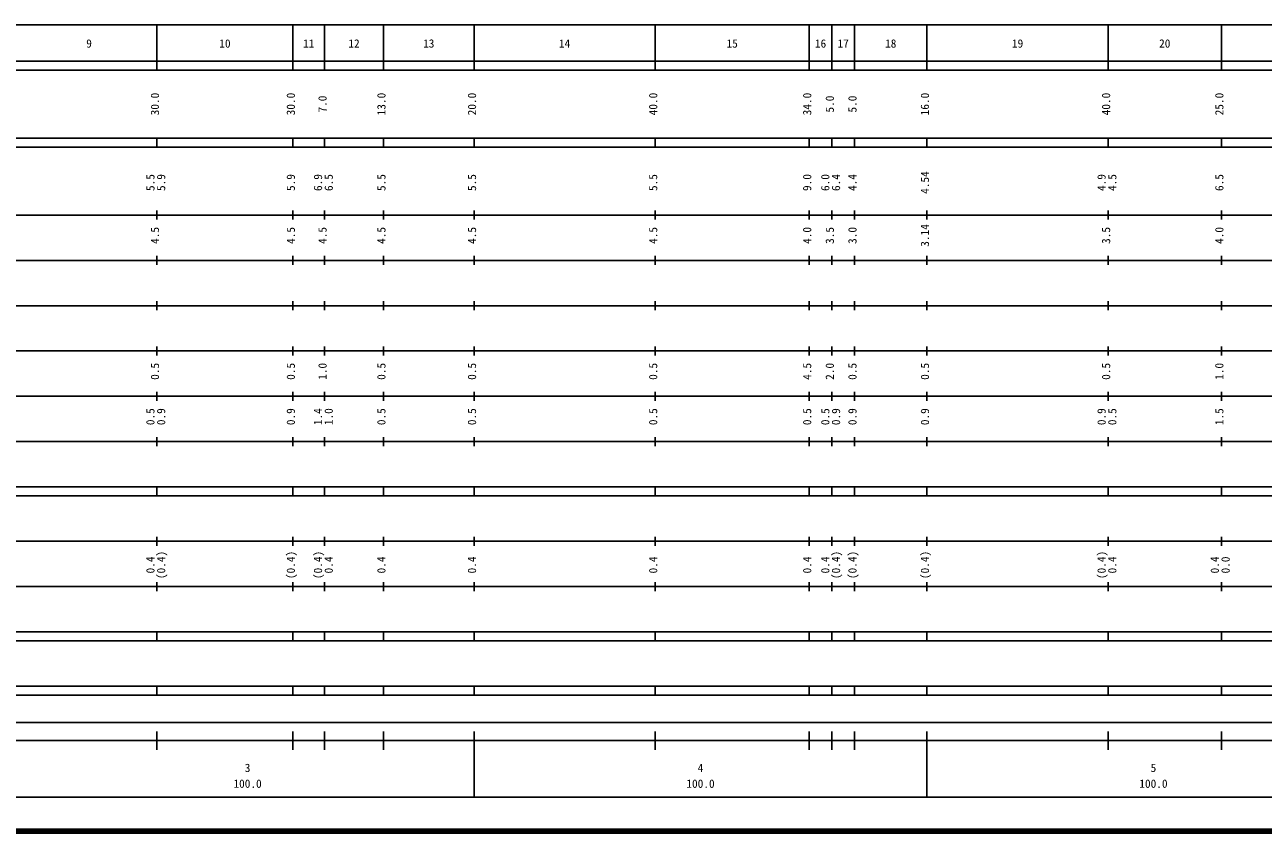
# Model space of a CAD drawing. Units: millimetres on the paper, enlarged 1000 times. Extents: x 40000 to 680000, y 20000 to 380000.
# Drawn here: x 268807 to 542239, y 20000 to 198000 of the extents above; entities that cross this region are included whole.
import ezdxf
from ezdxf.enums import TextEntityAlignment as Align

# ---------------------------------------------------------------- set-up
doc = ezdxf.new("R2010")
doc.units = ezdxf.units.MM
doc.header["$LTSCALE"] = 1000
doc.layers.add('M-TTL', color=2, linetype='Continuous', lineweight=140)
doc.layers.add('M-TTL-BAND', color=7, linetype='Continuous', lineweight=25)
doc.styles.add('ＭＳ ゴシック', font='')
doc.styles.get('ＭＳ ゴシック').set_extended_font_data('MS Gothic')

msp = doc.modelspace()

# ---------------------------------------------------------------- linework, layer by layer
at = {"layer": 'M-TTL'}
msp.add_line((40000, 20000), (680000, 20000), dxfattribs=at)
at = {"layer": 'M-TTL-BAND'}
for p, q in [((68000, 198000), (579000, 198000)), ((298000, 188000), (298000, 198000)), ((328000, 188000), (328000, 198000)), ((335000, 188000), (335000, 198000)), ((348000, 188000), (348000, 198000)), ((368000, 188000), (368000, 198000)), ((408000, 188000), (408000, 198000)), ((442000, 188000), (442000, 198000)), ((447000, 188000), (447000, 198000)), ((452000, 188000), (452000, 198000)), ((468000, 188000), (468000, 198000)), ((508000, 188000), (508000, 198000)), ((533000, 188000), (533000, 198000)), ((40000, 190000), (579000, 190000)), ((40000, 188000), (579000, 188000)), ((40000, 173000), (579000, 173000)), ((298000, 171000), (298000, 173000)), ((328000, 171000), (328000, 173000)), ((335000, 171000), (335000, 173000)), ((348000, 171000), (348000, 173000)), ((368000, 171000), (368000, 173000)), ((408000, 171000), (408000, 173000)), ((442000, 171000), (442000, 173000)), ((447000, 171000), (447000, 173000)), ((452000, 171000), (452000, 173000)), ((468000, 171000), (468000, 173000)), ((508000, 171000), (508000, 173000)), ((533000, 171000), (533000, 173000)), ((40000, 171000), (579000, 171000)), ((40000, 156000), (579000, 156000)), ((298000, 155000), (298000, 157000)), ((328000, 155000), (328000, 157000)), ((335000, 155000), (335000, 157000)), ((348000, 155000), (348000, 157000)), ((368000, 155000), (368000, 157000)), ((408000, 155000), (408000, 157000)), ((442000, 155000), (442000, 157000)), ((447000, 155000), (447000, 157000)), ((452000, 155000), (452000, 157000)), ((468000, 155000), (468000, 157000)), ((508000, 155000), (508000, 157000)), ((533000, 155000), (533000, 157000)), ((46000, 146000), (579000, 146000)), ((298000, 145000), (298000, 147000)), ((328000, 145000), (328000, 147000)), ((335000, 145000), (335000, 147000)), ((348000, 145000), (348000, 147000)), ((368000, 145000), (368000, 147000)), ((408000, 145000), (408000, 147000)), ((442000, 145000), (442000, 147000)), ((447000, 145000), (447000, 147000)), ((452000, 145000), (452000, 147000)), ((468000, 145000), (468000, 147000)), ((508000, 145000), (508000, 147000)), ((533000, 145000), (533000, 147000)), ((298000, 135000), (298000, 137000)), ((328000, 135000), (328000, 137000)), ((335000, 135000), (335000, 137000)), ((348000, 135000), (348000, 137000)), ((368000, 135000), (368000, 137000)), ((408000, 135000), (408000, 137000)), ((442000, 135000), (442000, 137000)), ((447000, 135000), (447000, 137000)), ((452000, 135000), (452000, 137000)), ((468000, 135000), (468000, 137000)), ((508000, 135000), (508000, 137000)), ((533000, 135000), (533000, 137000)), ((52000, 136000), (579000, 136000)), ((46000, 126000), (579000, 126000)), ((298000, 125000), (298000, 127000)), ((328000, 125000), (328000, 127000)), ((335000, 125000), (335000, 127000)), ((348000, 125000), (348000, 127000)), ((368000, 125000), (368000, 127000)), ((408000, 125000), (408000, 127000)), ((442000, 125000), (442000, 127000)), ((447000, 125000), (447000, 127000)), ((452000, 125000), (452000, 127000)), ((468000, 125000), (468000, 127000)), ((508000, 125000), (508000, 127000)), ((533000, 125000), (533000, 127000)), ((52000, 116000), (579000, 116000)), ((298000, 115000), (298000, 117000)), ((328000, 115000), (328000, 117000)), ((335000, 115000), (335000, 117000)), ((348000, 115000), (348000, 117000)), ((368000, 115000), (368000, 117000)), ((408000, 115000), (408000, 117000)), ((442000, 115000), (442000, 117000)), ((447000, 115000), (447000, 117000)), ((452000, 115000), (452000, 117000)), ((468000, 115000), (468000, 117000)), ((508000, 115000), (508000, 117000)), ((533000, 115000), (533000, 117000)), ((298000, 105000), (298000, 107000)), ((328000, 105000), (328000, 107000)), ((335000, 105000), (335000, 107000)), ((348000, 105000), (348000, 107000)), ((368000, 105000), (368000, 107000)), ((408000, 105000), (408000, 107000)), ((442000, 105000), (442000, 107000)), ((447000, 105000), (447000, 107000)), ((452000, 105000), (452000, 107000)), ((468000, 105000), (468000, 107000)), ((508000, 105000), (508000, 107000)), ((533000, 105000), (533000, 107000)), ((46000, 106000), (579000, 106000)), ((40000, 96000), (579000, 96000)), ((298000, 94000), (298000, 96000)), ((328000, 94000), (328000, 96000)), ((335000, 94000), (335000, 96000)), ((348000, 94000), (348000, 96000)), ((368000, 94000), (368000, 96000)), ((408000, 94000), (408000, 96000)), ((442000, 94000), (442000, 96000)), ((447000, 94000), (447000, 96000)), ((452000, 94000), (452000, 96000)), ((468000, 94000), (468000, 96000)), ((508000, 94000), (508000, 96000)), ((533000, 94000), (533000, 96000)), ((40000, 94000), (579000, 94000)), ((298000, 83000), (298000, 85000)), ((328000, 83000), (328000, 85000)), ((335000, 83000), (335000, 85000)), ((348000, 83000), (348000, 85000)), ((368000, 83000), (368000, 85000)), ((408000, 83000), (408000, 85000)), ((442000, 83000), (442000, 85000)), ((447000, 83000), (447000, 85000)), ((452000, 83000), (452000, 85000)), ((468000, 83000), (468000, 85000)), ((508000, 83000), (508000, 85000)), ((533000, 83000), (533000, 85000)), ((49000, 84000), (579000, 84000)), ((40000, 74000), (579000, 74000)), ((298000, 73000), (298000, 75000)), ((328000, 73000), (328000, 75000)), ((335000, 73000), (335000, 75000)), ((348000, 73000), (348000, 75000)), ((368000, 73000), (368000, 75000)), ((408000, 73000), (408000, 75000)), ((442000, 73000), (442000, 75000)), ((447000, 73000), (447000, 75000)), ((452000, 73000), (452000, 75000)), ((468000, 73000), (468000, 75000)), ((508000, 73000), (508000, 75000)), ((533000, 73000), (533000, 75000)), ((40000, 64000), (579000, 64000)), ((298000, 62000), (298000, 64000)), ((328000, 62000), (328000, 64000)), ((335000, 62000), (335000, 64000)), ((348000, 62000), (348000, 64000)), ((368000, 62000), (368000, 64000)), ((408000, 62000), (408000, 64000)), ((442000, 62000), (442000, 64000)), ((447000, 62000), (447000, 64000)), ((452000, 62000), (452000, 64000)), ((468000, 62000), (468000, 64000)), ((508000, 62000), (508000, 64000)), ((533000, 62000), (533000, 64000)), ((40000, 62000), (579000, 62000)), ((40000, 52000), (579000, 52000)), ((298000, 50000), (298000, 52000)), ((328000, 50000), (328000, 52000)), ((335000, 50000), (335000, 52000)), ((348000, 50000), (348000, 52000)), ((368000, 50000), (368000, 52000)), ((408000, 50000), (408000, 52000)), ((442000, 50000), (442000, 52000)), ((447000, 50000), (447000, 52000)), ((452000, 50000), (452000, 52000)), ((468000, 50000), (468000, 52000)), ((508000, 50000), (508000, 52000)), ((533000, 50000), (533000, 52000)), ((40000, 50000), (579000, 50000)), ((71000, 44000), (565000, 44000)), ((298000, 38000), (298000, 42000)), ((328000, 38000), (328000, 42000)), ((335000, 38000), (335000, 42000)), ((348000, 38000), (348000, 42000)), ((368000, 27500), (368000, 42000)), ((408000, 38000), (408000, 42000)), ((442000, 38000), (442000, 42000)), ((447000, 38000), (447000, 42000)), ((452000, 38000), (452000, 42000)), ((468000, 27500), (468000, 42000)), ((508000, 38000), (508000, 42000)), ((533000, 38000), (533000, 42000)), ((40000, 40000), (579000, 40000)), ((68000, 27500), (579000, 27500))]:
    msp.add_line(p, q, dxfattribs=at)

# ---------------------------------------------------------------- texts
at = {"layer": 'M-TTL-BAND', "style": 'ＭＳ ゴシック'}
for s, p in [('9', (283000, 192405)), ('10', (313000, 192405)), ('11', (331500, 192405)), ('12', (341500, 192405)), ('13', (358000, 192405)), ('14', (388000, 192405)), ('15', (425000, 192405)), ('16', (444500, 192405)), ('17', (449500, 192405)), ('18', (460000, 192405)), ('19', (488000, 192405)), ('20', (520500, 192405)), ('3', (318000, 32523)), ('4', (418000, 32523)), ('5', (518000, 32523)), ('100.0', (318000, 29033)), ('100.0', (418000, 29033)), ('100.0', (518000, 29033))]:
    msp.add_text(s, height=1833, dxfattribs=at).set_placement(p, align=Align.BOTTOM_CENTER)
for s, p in [('30.0', (299000, 180500)), ('30.0', (329000, 180500)), ('7.0', (336000, 180500)), ('13.0', (349000, 180500)), ('20.0', (369000, 180500)), ('40.0', (409000, 180500)), ('34.0', (443000, 180500)), ('5.0', (448000, 180500)), ('5.0', (453000, 180500)), ('16.0', (469000, 180500)), ('40.0', (509000, 180500)), ('25.0', (534000, 180500)), ('5.5', (298000, 163174)), ('5.9', (300370, 163174)), ('5.9', (329000, 163174)), ('6.9', (335000, 163174)), ('6.5', (337370, 163174)), ('5.5', (349000, 163174)), ('5.5', (369000, 163174)), ('5.5', (409000, 163174)), ('9.0', (443000, 163174)), ('6.0', (447000, 163174)), ('6.4', (449370, 163174)), ('4.4', (453000, 163174)), ('4.54', (469000, 163174)), ('4.9', (508000, 163174)), ('4.5', (510370, 163174)), ('6.5', (534000, 163174)), ('4.5', (299000, 151500)), ('4.5', (329000, 151500)), ('4.5', (336000, 151500)), ('4.5', (349000, 151500)), ('4.5', (369000, 151500)), ('4.5', (409000, 151500)), ('4.0', (443000, 151500)), ('3.5', (448000, 151500)), ('3.0', (453000, 151500)), ('3.14', (469000, 151500)), ('3.5', (509000, 151500)), ('4.0', (534000, 151500)), ('0.5', (299000, 121500)), ('0.5', (329000, 121500)), ('1.0', (336000, 121500)), ('0.5', (349000, 121500)), ('0.5', (369000, 121500)), ('0.5', (409000, 121500)), ('4.5', (443000, 121500)), ('2.0', (448000, 121500)), ('0.5', (453000, 121500)), ('0.5', (469000, 121500)), ('0.5', (509000, 121500)), ('1.0', (534000, 121500)), ('0.5', (298000, 111500)), ('0.9', (300370, 111500)), ('0.9', (329000, 111500)), ('1.4', (335000, 111500)), ('1.0', (337370, 111500)), ('0.5', (349000, 111500)), ('0.5', (369000, 111500)), ('0.5', (409000, 111500)), ('0.5', (443000, 111500)), ('0.5', (447000, 111500)), ('0.9', (449370, 111500)), ('0.9', (453000, 111500)), ('0.9', (469000, 111500)), ('0.9', (508000, 111500)), ('0.5', (510370, 111500)), ('1.5', (534000, 111500)), ('0.4', (298000, 78764)), ('(0.4)', (300370, 78764)), ('(0.4)', (329000, 78764)), ('(0.4)', (335000, 78764)), ('0.4', (337370, 78764)), ('0.4', (349000, 78764)), ('0.4', (369000, 78764)), ('0.4', (409000, 78764)), ('0.4', (443000, 78764)), ('0.4', (447000, 78764)), ('(0.4)', (449370, 78764)), ('(0.4)', (453000, 78764)), ('(0.4)', (469000, 78764)), ('(0.4)', (508000, 78764)), ('0.4', (510370, 78764)), ('0.4', (533000, 78764)), ('0.0', (535370, 78764))]:
    msp.add_text(s, height=1833, rotation=90, dxfattribs=at).set_placement(p, align=Align.BOTTOM_CENTER)

doc.saveas('drawing.dxf')
